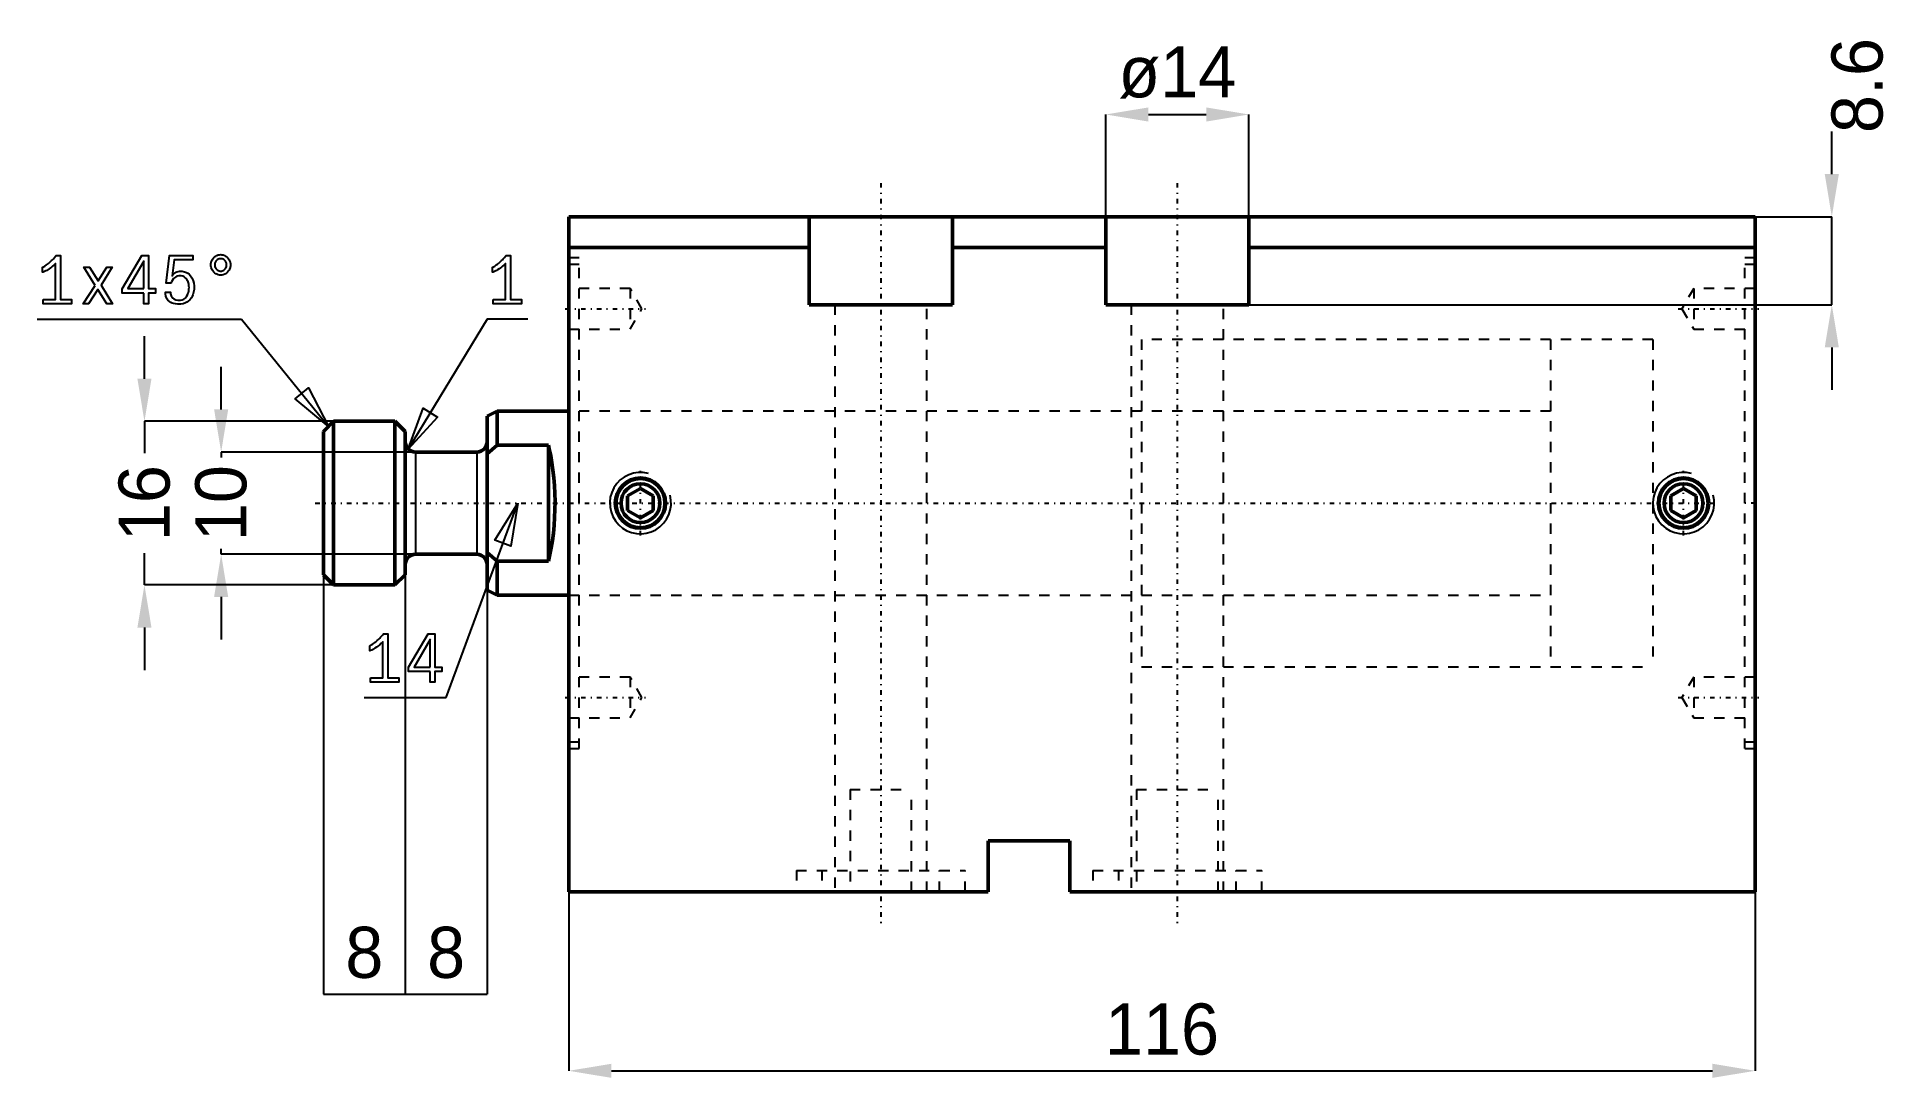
# Model space of a CAD drawing. Header units: millimetres. Extents: x -52 to 129, y -56 to 46.
import ezdxf

# ---------------------------------------------------------------- set-up
doc = ezdxf.new("R2010")
doc.units = ezdxf.units.MM
doc.linetypes.add('Center', pattern=[1.5, 0.45, -0.5, 0.05, -0.5])
doc.linetypes.add('Dashed', pattern=[2, 1, -1])
for name, color, linetype, lineweight in [('2d ConnectionPoints', 7, 'Continuous', 50), ('AM_0', 7, 'Continuous', 50), ('AM_4', 3, 'Continuous', 25), ('AM_5', 3, 'Continuous', 25), ('AM_7', 7, 'Center', 25), ('AM_9', 6, 'Dashed', 25)]:
    doc.layers.add(name, color=color, linetype=linetype, lineweight=lineweight)
doc.dimstyles.new('ISO-25', dxfattribs={"dimtxt": 2.5, "dimasz": 2.5, "dimexe": 1.25, "dimexo": 0.625, "dimtad": 1, "dimtxsty": 'Standard', "dimcen": 2.5, "dimadec": 0, "dimazin": 0, "dimtfac": 1, "dimtmove": 0, "dimatfit": 3, "dimfxl": 0, "dimarcsym": 0})

# ---------------------------------------------------------------- blocks, each defined once
blk = doc.blocks.new('1_JECX_MF_TLA_32_40_0_rod__0_in_JECX_MF_160_J_TLA_32_40_0__2')
at = {"layer": 'AM_0'}
for p, q in [((-23, 8), (-24, 7)), ((-23, 8), (-23, -8)), ((-17, 8), (-23, 8)), ((-16, 7), (-17, 8)), ((-17, 8), (-17, -8)), ((-7, 9), (-8, 8.5)), ((-8, 8.5), (-8, -8.5)), ((0, 9), (-7, 9)), ((-7, 9), (-7, 5.66)), ((-24, 7), (-24, -7)), ((-16, 7), (-16, -7)), ((-7, 5.66), (-8, 4.82)), ((-2, 5.66), (-7, 5.66)), ((-2, 5.66), (-2, -5.66)), ((-9, 5), (-15, 5)), ((-15, -5), (-9, -5)), ((-24, -7), (-23, -8)), ((-17, -8), (-16, -7)), ((-7, -5.66), (-2, -5.66)), ((-7, -5.66), (-7, -9)), ((-23, -8), (-17, -8)), ((-8, -8.5), (-7, -9)), ((-7, -9), (0, -9))]:
    blk.add_line(p, q, dxfattribs=at)
for points in [[(-2, -5.66), (-1.85, -5.03), (-1.72, -4.36), (-1.6, -3.65), (-1.51, -2.92), (-1.44, -2.17), (-1.39, -1.4), (-1.36, -0.62), (-1.35, 0.17), (-1.37, 0.95), (-1.4, 1.73), (-1.46, 2.49), (-1.55, 3.23), (-1.65, 3.95), (-1.77, 4.64), (-1.91, 5.3), (-2, 5.66)], [(-8, -4.82), (-7.99, -4.83), (-7, -5.66)]]:
    blk.add_lwpolyline(points, dxfattribs=at)
for centre, start, end in [((-15, 6), 180, 270), ((-9, 6), 270, 0), ((-15, -6), 90, 180), ((-9, -6), 360, 90)]:
    blk.add_arc(centre, 1, start, end, dxfattribs=at)
at = {"layer": 'AM_4'}
for p, q in [((-15, 5), (-15, -5)), ((-9, 5), (-9, -5))]:
    blk.add_line(p, q, dxfattribs=at)
at = {"layer": 'AM_7'}
blk.add_line((-24.8, 0), (112.15, 0), dxfattribs=at)
at = {"layer": 'AM_9'}
for p, q in [((106, 16), (96, 16)), ((96, 16), (96, -16)), ((106, 16), (106, -16)), ((96, 9), (0, 9)), ((0, -9), (96, -9)), ((96, -16), (106, -16))]:
    blk.add_line(p, q, dxfattribs=at)
blk = doc.blocks.new('2_JECX_MF_EXLA_32_40_0_body__0_in_JECX_MF_160_J_TLA_32_40_0__2')
at = {"layer": 'AM_0'}
for p, q in [((116, 28), (0, 28)), ((0, -38), (0, 28)), ((23.5, 28), (23.5, 19.4)), ((37.5, 19.4), (37.5, 28)), ((52.5, 28), (52.5, 19.4)), ((66.5, 19.4), (66.5, 28)), ((116, -38), (116, 28)), ((23.5, 25), (0, 25)), ((52.5, 25), (37.5, 25)), ((116, 25), (66.5, 25)), ((23.5, 19.4), (37.5, 19.4)), ((52.5, 19.4), (66.5, 19.4)), ((7, 1.44), (5.75, 0.72)), ((5.75, 0.72), (5.75, -0.72)), ((8.25, 0.72), (7, 1.44)), ((8.25, -0.72), (8.25, 0.72)), ((109, 1.44), (107.75, 0.72)), ((107.75, 0.72), (107.75, -0.72)), ((110.25, 0.72), (109, 1.44)), ((110.25, -0.72), (110.25, 0.72)), ((5.75, -0.72), (7, -1.44)), ((7, -1.44), (8.25, -0.72)), ((107.75, -0.72), (109, -1.44)), ((109, -1.44), (110.25, -0.72)), ((41, -33), (41, -38)), ((49, -33), (41, -33)), ((49, -38), (49, -33)), ((41, -38), (0, -38)), ((116, -38), (49, -38))]:
    blk.add_line(p, q, dxfattribs=at)
for centre, radius in [((7, 0), 2.46), ((7, 0), 2.4), ((7, 0), 1.9), ((109, 0), 2.46), ((109, 0), 2.4), ((109, 0), 1.9)]:
    blk.add_circle(centre, radius, dxfattribs=at)
at = {"layer": 'AM_5'}
for centre in [(7, 0), (109, 0)]:
    blk.add_arc(centre, 3, 75, 15, dxfattribs=at)
at = {"layer": 'AM_7'}
for p, q in [((30.5, 31.3), (30.5, -41.3)), ((59.5, 31.3), (59.5, -41.3)), ((-0.36, 19), (7.51, 19)), ((108.49, 19), (116.36, 19)), ((7, -3.15), (7, 3.15)), ((109, -3.15), (109, 3.15)), ((116.05, 0), (114.95, 0)), ((-0.36, -19), (7.51, -19)), ((108.49, -19), (116.36, -19))]:
    blk.add_line(p, q, dxfattribs=at)
at = {"layer": 'AM_9'}
for p, q in [((1, 24), (0, 24)), ((1, -24), (1, 24)), ((115, -24), (115, 24)), ((116, 24), (115, 24)), ((1, 23.34), (0, 23.34)), ((116, 23.34), (115, 23.34)), ((6, 21), (0, 21)), ((7.15, 19), (6, 21)), ((6, 21), (6, 17)), ((110, 21), (108.85, 19)), ((116, 21), (110, 21)), ((110, 21), (110, 17)), ((6, 17), (7.15, 19)), ((26, 19.4), (26, -38)), ((35, -38), (35, 19.4)), ((55, 19.4), (55, -38)), ((64, -38), (64, 19.4)), ((108.85, 19), (110, 17)), ((0, 17), (6, 17)), ((110, 17), (116, 17)), ((106, 16), (56, 16)), ((56, 16), (56, -16)), ((106, 16), (106, -16)), ((56, 9), (0, 9)), ((0, -9), (56, -9)), ((56, -16), (106, -16)), ((6, -17), (0, -17)), ((7.15, -19), (6, -17)), ((6, -17), (6, -21)), ((110, -17), (108.85, -19)), ((116, -17), (110, -17)), ((110, -17), (110, -21)), ((6, -21), (7.15, -19)), ((108.85, -19), (110, -21)), ((0, -21), (6, -21)), ((110, -21), (116, -21)), ((0, -23.34), (1, -23.34)), ((115, -23.34), (116, -23.34)), ((0, -24), (1, -24)), ((115, -24), (116, -24)), ((27.5, -28), (33.5, -28)), ((27.5, -28), (27.5, -38)), ((33.5, -38), (33.5, -28)), ((55.5, -28), (63.5, -28)), ((55.5, -28), (55.5, -38)), ((63.5, -38), (63.5, -28)), ((22.25, -35.9), (38.75, -35.9)), ((22.25, -35.9), (22.25, -38)), ((24.75, -35.9), (24.75, -38)), ((36.25, -38), (36.25, -35.9)), ((38.75, -38), (38.75, -35.9)), ((51.25, -35.9), (67.75, -35.9)), ((51.25, -35.9), (51.25, -38)), ((53.75, -35.9), (53.75, -38)), ((65.25, -38), (65.25, -35.9)), ((67.75, -38), (67.75, -35.9))]:
    blk.add_line(p, q, dxfattribs=at)
blk = doc.blocks.new('*D3')
at = {"layer": 'AM_5', "color": 0, "lineweight": -2}
for p, q in [((52.5, 28), (52.5, 38)), ((56.67, 38), (62.33, 38)), ((66.5, 28), (66.5, 38))]:
    blk.add_line(p, q, dxfattribs=at)
at = {"layer": 'AM_5', "color": 0}
for points in [[(56.67, 38.69), (56.67, 37.31), (52.5, 38)], [(62.33, 37.31), (62.33, 38.69), (66.5, 38)]]:
    blk.add_solid(points, dxfattribs=at)
at = {"layer": 'Defpoints', "color": 0}
for p in [(66.5, 38), (52.5, 28), (66.5, 28)]:
    blk.add_point(p, dxfattribs=at)
at = {"layer": 'AM_5', "color": 0, "insert": (59.5, 42.11), "char_height": 5, "attachment_point": 5}
blk.add_mtext('ø14', dxfattribs=at)
blk = doc.blocks.new('*D4')
at = {"layer": 'AM_5', "color": 0, "lineweight": -2}
for p, q in [((123.5, 32.17), (123.5, 36.33)), ((66.5, 28), (123.5, 28)), ((123.5, 19.4), (123.5, 28)), ((66.5, 19.4), (123.5, 19.4)), ((123.5, 15.23), (123.5, 11.07))]:
    blk.add_line(p, q, dxfattribs=at)
at = {"layer": 'AM_5', "color": 0}
for points in [[(122.81, 32.17), (124.19, 32.17), (123.5, 28)], [(124.19, 15.23), (122.81, 15.23), (123.5, 19.4)]]:
    blk.add_solid(points, dxfattribs=at)
at = {"layer": 'Defpoints', "color": 0}
for p in [(66.5, 28), (123.5, 28), (66.5, 19.4)]:
    blk.add_point(p, dxfattribs=at)
at = {"layer": 'AM_5', "color": 0, "insert": (126, 40.83), "char_height": 5, "attachment_point": 5, "rotation": 90}
blk.add_mtext('8.6', dxfattribs=at)
blk = doc.blocks.new('*D5')
at = {"layer": 'AM_5', "color": 0, "lineweight": -2}
for p, q in [((0, -38), (0, -55.5)), ((116, -38), (116, -55.5)), ((4.17, -55.5), (111.83, -55.5))]:
    blk.add_line(p, q, dxfattribs=at)
at = {"layer": 'AM_5', "color": 0}
for points in [[(4.17, -54.81), (4.17, -56.19), (0, -55.5)], [(111.83, -56.19), (111.83, -54.81), (116, -55.5)]]:
    blk.add_solid(points, dxfattribs=at)
at = {"layer": 'Defpoints', "color": 0}
for p in [(0, -38), (116, -38), (116, -55.5)]:
    blk.add_point(p, dxfattribs=at)
at = {"layer": 'AM_5', "color": 0, "insert": (58, -51.45), "char_height": 5, "attachment_point": 5}
blk.add_mtext('116', dxfattribs=at)
blk = doc.blocks.new('*D6')
at = {"layer": 'AM_5', "color": 0, "lineweight": -2}
for p, q in [((-16, -7), (-16, -48)), ((-8, -6), (-8, -48)), ((-16, -48), (-8, -48))]:
    blk.add_line(p, q, dxfattribs=at)
at = {"layer": 'Defpoints', "color": 0}
for p in [(-16, -7), (-8, -6), (-8, -48)]:
    blk.add_point(p, dxfattribs=at)
at = {"layer": 'AM_5', "color": 0, "insert": (-12, -43.95), "char_height": 5, "attachment_point": 5}
blk.add_mtext('8', dxfattribs=at)
blk = doc.blocks.new('*D7')
at = {"layer": 'AM_5', "color": 0, "lineweight": -2}
for p, q in [((-24, -7), (-24, -48)), ((-16, -7), (-16, -48)), ((-24, -48), (-16, -48))]:
    blk.add_line(p, q, dxfattribs=at)
at = {"layer": 'Defpoints', "color": 0}
for p in [(-24, -7), (-16, -7), (-16, -48)]:
    blk.add_point(p, dxfattribs=at)
at = {"layer": 'AM_5', "color": 0, "insert": (-20, -43.95), "char_height": 5, "attachment_point": 5}
blk.add_mtext('8', dxfattribs=at)
blk = doc.blocks.new('*D8')
at = {"layer": 'AM_5', "color": 0, "lineweight": -2}
for p, q in [((-41.5, 12.17), (-41.5, 16.33)), ((-23, 8), (-41.5, 8)), ((-41.5, 8), (-41.5, 4.88)), ((-41.5, -8), (-41.5, -4.88)), ((-23, -8), (-41.5, -8)), ((-41.5, -12.17), (-41.5, -16.33))]:
    blk.add_line(p, q, dxfattribs=at)
at = {"layer": 'AM_5', "color": 0}
for points in [[(-42.19, 12.17), (-40.81, 12.17), (-41.5, 8)], [(-40.81, -12.17), (-42.19, -12.17), (-41.5, -8)]]:
    blk.add_solid(points, dxfattribs=at)
at = {"layer": 'Defpoints', "color": 0}
for p in [(-41.5, 8), (-23, 8), (-23, -8)]:
    blk.add_point(p, dxfattribs=at)
at = {"layer": 'AM_5', "color": 0, "insert": (-41.5, 0), "char_height": 5, "attachment_point": 5, "rotation": 90}
blk.add_mtext('16', dxfattribs=at)
blk = doc.blocks.new('*D9')
at = {"layer": 'AM_5', "color": 0, "lineweight": -2}
for p, q in [((-34, 9.17), (-34, 13.33)), ((-15, 5), (-34, 5)), ((-34, 5), (-34, 4.47)), ((-34, -5), (-34, -4.47)), ((-15, -5), (-34, -5)), ((-34, -9.17), (-34, -13.33))]:
    blk.add_line(p, q, dxfattribs=at)
at = {"layer": 'AM_5', "color": 0}
for points in [[(-34.69, 9.17), (-33.31, 9.17), (-34, 5)], [(-33.31, -9.17), (-34.69, -9.17), (-34, -5)]]:
    blk.add_solid(points, dxfattribs=at)
at = {"layer": 'Defpoints', "color": 0}
for p in [(-34, 5), (-15, 5), (-15, -5)]:
    blk.add_point(p, dxfattribs=at)
at = {"layer": 'AM_5', "color": 0, "insert": (-34, 0), "char_height": 5, "attachment_point": 5, "rotation": 90}
blk.add_mtext('10', dxfattribs=at)

msp = doc.modelspace()

# ---------------------------------------------------------------- linework, layer by layer
at = {"layer": '2d ConnectionPoints'}
msp.add_point((0, 0), dxfattribs=at)
at = {"layer": 'AM_5'}
for p, q in [((-52, 18), (-32, 18)), ((-32, 18), (-23.5, 7.5)), ((-8, 18), (-15.707, 5.293)), ((-4, 18), (-8, 18)), ((-12, -19), (-5, 0)), ((-20, -19), (-12, -19))]:
    msp.add_line(p, q, dxfattribs=at)
for points in [[(-51.392, 19.916), (-50.196, 19.916), (-50.196, 23.433), (-50.196, 23.433), (-50.261, 23.368), (-50.369, 23.267), (-50.369, 23.267), (-50.493, 23.161), (-50.583, 23.088), (-50.583, 23.088), (-50.677, 23.015), (-50.819, 22.913), (-50.819, 22.913), (-50.962, 22.817), (-51.057, 22.756), (-51.057, 22.756), (-51.151, 22.702), (-51.281, 22.636), (-51.281, 22.636), (-51.399, 22.589), (-51.47, 22.568), (-51.47, 23.062), (-51.47, 23.062), (-51.381, 23.104), (-51.242, 23.184), (-51.242, 23.184), (-51.094, 23.285), (-50.991, 23.363), (-50.991, 23.363), (-50.887, 23.446), (-50.737, 23.576), (-50.737, 23.576), (-50.592, 23.711), (-50.498, 23.803), (-50.498, 23.803), (-50.41, 23.894), (-50.291, 24.022), (-50.291, 24.022), (-50.19, 24.14), (-50.131, 24.212), (-49.715, 24.212), (-49.715, 19.916), (-48.63, 19.916), (-48.63, 19.5), (-51.392, 19.5), (-51.392, 19.916)], [(-41.575, 20.54), (-43.681, 20.54), (-43.681, 20.962), (-41.764, 24.212), (-41.12, 24.212), (-41.12, 20.979), (-40.419, 20.979), (-40.419, 20.54), (-41.12, 20.54), (-41.12, 19.5), (-41.575, 19.5), (-41.575, 20.54)], [(-41.569, 20.979), (-41.569, 23.666), (-43.123, 20.979), (-41.569, 20.979)], [(-38.118, 19.442), (-38.118, 19.442), (-38.265, 19.447), (-38.474, 19.473), (-38.474, 19.473), (-38.67, 19.522), (-38.794, 19.567), (-38.794, 19.567), (-38.91, 19.622), (-39.066, 19.726), (-39.066, 19.726), (-39.2, 19.855), (-39.277, 19.955), (-39.277, 19.955), (-39.342, 20.066), (-39.412, 20.252), (-39.412, 20.252), (-39.45, 20.464), (-39.457, 20.618), (-38.95, 20.618), (-38.95, 20.618), (-38.941, 20.472), (-38.891, 20.282), (-38.891, 20.282), (-38.799, 20.125), (-38.715, 20.04), (-38.715, 20.04), (-38.615, 19.969), (-38.443, 19.893), (-38.443, 19.893), (-38.245, 19.852), (-38.099, 19.845), (-38.099, 19.845), (-37.973, 19.851), (-37.801, 19.888), (-37.801, 19.888), (-37.649, 19.955), (-37.559, 20.017), (-37.559, 20.017), (-37.478, 20.09), (-37.373, 20.216), (-37.373, 20.216), (-37.289, 20.361), (-37.244, 20.468), (-37.244, 20.468), (-37.208, 20.582), (-37.168, 20.761), (-37.168, 20.761), (-37.147, 20.949), (-37.143, 21.079), (-37.143, 21.079), (-37.147, 21.199), (-37.168, 21.372), (-37.168, 21.372), (-37.206, 21.539), (-37.241, 21.647), (-37.241, 21.647), (-37.284, 21.748), (-37.363, 21.886), (-37.363, 21.886), (-37.461, 22.005), (-37.536, 22.074), (-37.536, 22.074), (-37.62, 22.133), (-37.758, 22.196), (-37.758, 22.196), (-37.914, 22.23), (-38.027, 22.236), (-38.027, 22.236), (-38.148, 22.229), (-38.318, 22.187), (-38.318, 22.187), (-38.475, 22.11), (-38.573, 22.038), (-38.573, 22.038), (-38.662, 21.953), (-38.772, 21.803), (-38.772, 21.803), (-38.853, 21.627), (-38.892, 21.495), (-39.386, 21.495), (-39.048, 24.226), (-36.753, 24.226), (-36.753, 23.803), (-38.586, 23.803), (-38.794, 22.24), (-38.794, 22.24), (-38.725, 22.324), (-38.618, 22.434), (-38.618, 22.434), (-38.505, 22.524), (-38.427, 22.573), (-38.427, 22.573), (-38.345, 22.613), (-38.212, 22.657), (-38.212, 22.657), (-38.066, 22.681), (-37.962, 22.685), (-37.962, 22.685), (-37.803, 22.676), (-37.58, 22.631), (-37.58, 22.631), (-37.378, 22.548), (-37.254, 22.471), (-37.254, 22.471), (-37.14, 22.379), (-36.99, 22.217), (-36.99, 22.217), (-36.867, 22.029), (-36.799, 21.887), (-36.799, 21.887), (-36.743, 21.736), (-36.682, 21.498), (-36.682, 21.498), (-36.649, 21.244), (-36.643, 21.067), (-36.643, 21.067), (-36.65, 20.88), (-36.689, 20.616), (-36.689, 20.616), (-36.761, 20.372), (-36.828, 20.22), (-36.828, 20.22), (-36.908, 20.079), (-37.051, 19.892), (-37.051, 19.892), (-37.22, 19.735), (-37.348, 19.646), (-37.348, 19.646), (-37.486, 19.573), (-37.708, 19.493), (-37.708, 19.493), (-37.948, 19.45), (-38.118, 19.442)], [(-34.044, 22.295), (-34.044, 22.295), (-34.146, 22.3), (-34.294, 22.329), (-34.294, 22.329), (-34.435, 22.381), (-34.525, 22.43), (-34.525, 22.43), (-34.609, 22.488), (-34.723, 22.589), (-34.723, 22.589), (-34.82, 22.707), (-34.876, 22.796), (-34.876, 22.796), (-34.922, 22.889), (-34.973, 23.036), (-34.973, 23.036), (-35, 23.19), (-35.005, 23.296), (-35.005, 23.296), (-35, 23.402), (-34.973, 23.556), (-34.973, 23.556), (-34.922, 23.703), (-34.876, 23.797), (-34.876, 23.797), (-34.82, 23.885), (-34.723, 24.003), (-34.723, 24.003), (-34.609, 24.104), (-34.525, 24.162), (-34.525, 24.162), (-34.435, 24.211), (-34.294, 24.263), (-34.294, 24.263), (-34.146, 24.292), (-34.044, 24.297), (-34.044, 24.297), (-33.941, 24.292), (-33.794, 24.263), (-33.794, 24.263), (-33.654, 24.211), (-33.564, 24.162), (-33.564, 24.162), (-33.48, 24.104), (-33.367, 24.004), (-33.367, 24.004), (-33.271, 23.886), (-33.216, 23.798), (-33.216, 23.798), (-33.17, 23.705), (-33.12, 23.558), (-33.12, 23.558), (-33.093, 23.403), (-33.088, 23.296), (-33.088, 23.296), (-33.093, 23.189), (-33.12, 23.034), (-33.12, 23.034), (-33.17, 22.887), (-33.216, 22.794), (-33.216, 22.794), (-33.271, 22.706), (-33.367, 22.588), (-33.367, 22.588), (-33.48, 22.488), (-33.564, 22.43), (-33.564, 22.43), (-33.654, 22.381), (-33.794, 22.329), (-33.794, 22.329), (-33.941, 22.3), (-34.044, 22.295)], [(-34.044, 22.692), (-34.044, 22.692), (-33.982, 22.695), (-33.893, 22.712), (-33.893, 22.712), (-33.808, 22.744), (-33.754, 22.773), (-33.754, 22.773), (-33.703, 22.808), (-33.635, 22.869), (-33.635, 22.869), (-33.576, 22.94), (-33.543, 22.994), (-33.543, 22.994), (-33.515, 23.051), (-33.484, 23.139), (-33.484, 23.139), (-33.468, 23.232), (-33.465, 23.296), (-33.465, 23.296), (-33.468, 23.36), (-33.484, 23.453), (-33.484, 23.453), (-33.515, 23.541), (-33.543, 23.598), (-33.543, 23.598), (-33.576, 23.652), (-33.635, 23.723), (-33.635, 23.723), (-33.703, 23.784), (-33.754, 23.819), (-33.754, 23.819), (-33.808, 23.849), (-33.893, 23.88), (-33.893, 23.88), (-33.982, 23.897), (-34.044, 23.901), (-34.044, 23.901), (-34.105, 23.897), (-34.194, 23.88), (-34.194, 23.88), (-34.28, 23.849), (-34.334, 23.819), (-34.334, 23.819), (-34.386, 23.784), (-34.455, 23.723), (-34.455, 23.723), (-34.515, 23.652), (-34.549, 23.598), (-34.549, 23.598), (-34.578, 23.541), (-34.609, 23.453), (-34.609, 23.453), (-34.625, 23.36), (-34.629, 23.296), (-34.629, 23.296), (-34.625, 23.232), (-34.609, 23.139), (-34.609, 23.139), (-34.578, 23.051), (-34.549, 22.994), (-34.549, 22.994), (-34.515, 22.94), (-34.455, 22.869), (-34.455, 22.869), (-34.386, 22.808), (-34.334, 22.773), (-34.334, 22.773), (-34.28, 22.744), (-34.194, 22.712), (-34.194, 22.712), (-34.105, 22.695), (-34.044, 22.692)], [(-7.392, 19.916), (-6.196, 19.916), (-6.196, 23.433), (-6.196, 23.433), (-6.261, 23.368), (-6.369, 23.267), (-6.369, 23.267), (-6.493, 23.161), (-6.583, 23.088), (-6.583, 23.088), (-6.677, 23.015), (-6.819, 22.913), (-6.819, 22.913), (-6.962, 22.817), (-7.058, 22.756), (-7.058, 22.756), (-7.151, 22.702), (-7.281, 22.636), (-7.281, 22.636), (-7.399, 22.589), (-7.47, 22.568), (-7.47, 23.062), (-7.47, 23.062), (-7.381, 23.104), (-7.242, 23.184), (-7.242, 23.184), (-7.094, 23.285), (-6.991, 23.363), (-6.991, 23.363), (-6.887, 23.446), (-6.737, 23.576), (-6.737, 23.576), (-6.592, 23.711), (-6.498, 23.803), (-6.498, 23.803), (-6.41, 23.894), (-6.291, 24.022), (-6.291, 24.022), (-6.19, 24.14), (-6.131, 24.212), (-5.715, 24.212), (-5.715, 19.916), (-4.63, 19.916), (-4.63, 19.5), (-7.392, 19.5), (-7.392, 19.916)], [(-46.33, 21.284), (-47.428, 23.075), (-46.859, 23.075), (-46.04, 21.72), (-45.179, 23.075), (-44.662, 23.075), (-45.748, 21.326), (-44.61, 19.5), (-45.185, 19.5), (-46.05, 20.904), (-46.963, 19.5), (-47.49, 19.5), (-46.33, 21.284)], [(-23.5, 7.5), (-26.769, 10.214), (-25.474, 11.263), (-23.5, 7.5)], [(-15.707, 5.293), (-14.259, 9.288), (-12.834, 8.423), (-15.707, 5.293)], [(-5, 0), (-5.658, -4.198), (-7.222, -3.622), (-5, 0)], [(-19.392, -17.084), (-18.196, -17.084), (-18.196, -13.568), (-18.196, -13.568), (-18.261, -13.632), (-18.369, -13.733), (-18.369, -13.733), (-18.493, -13.839), (-18.583, -13.912), (-18.583, -13.912), (-18.677, -13.985), (-18.819, -14.088), (-18.819, -14.088), (-18.962, -14.183), (-19.058, -14.243), (-19.058, -14.243), (-19.151, -14.298), (-19.281, -14.364), (-19.281, -14.364), (-19.399, -14.411), (-19.47, -14.432), (-19.47, -13.938), (-19.47, -13.938), (-19.381, -13.896), (-19.242, -13.816), (-19.242, -13.816), (-19.094, -13.715), (-18.991, -13.637), (-18.991, -13.637), (-18.887, -13.554), (-18.737, -13.424), (-18.737, -13.424), (-18.592, -13.289), (-18.498, -13.197), (-18.498, -13.197), (-18.41, -13.106), (-18.291, -12.978), (-18.291, -12.978), (-18.19, -12.86), (-18.131, -12.787), (-17.715, -12.787), (-17.715, -17.084), (-16.63, -17.084), (-16.63, -17.5), (-19.392, -17.5), (-19.392, -17.084)], [(-13.575, -16.46), (-15.681, -16.46), (-15.681, -16.038), (-13.764, -12.787), (-13.12, -12.787), (-13.12, -16.021), (-12.418, -16.021), (-12.418, -16.46), (-13.12, -16.46), (-13.12, -17.5), (-13.575, -17.5), (-13.575, -16.46)], [(-13.569, -16.021), (-13.569, -13.334), (-15.123, -16.021), (-13.569, -16.021)]]:
    msp.add_lwpolyline(points, dxfattribs=at)

# ---------------------------------------------------------------- block references
for name in ['2_JECX_MF_EXLA_32_40_0_body__0_in_JECX_MF_160_J_TLA_32_40_0__2', '1_JECX_MF_TLA_32_40_0_rod__0_in_JECX_MF_160_J_TLA_32_40_0__2']:
    msp.add_blockref(name, (0, 0))

# ---------------------------------------------------------------- dimensions: what is measured, and where the dimension line sits
for base, p1, p2, text, override, picture, middle in [((66.5, 38), (52.5, 28), (66.5, 28), 'ø14', {"dimtxt": 5, "dimasz": 4.166667, "dimexe": 0, "dimexo": 0, "dimgap": 1.5}, '*D3', (59.5, 38)), ((-16, -48), (-24, -7), (-16, -7), '8', {"dimtxt": 5, "dimasz": 0, "dimexe": 0, "dimexo": 0, "dimgap": 1.5}, '*D7', (-20, -48)), ((-8, -48), (-16, -7), (-8, -6), '8', {"dimtxt": 5, "dimasz": 0, "dimexe": 0, "dimexo": 0, "dimgap": 1.5}, '*D6', (-12, -48)), ((116, -55.5), (0, -38), (116, -38), '116', {"dimtxt": 5, "dimasz": 4.166667, "dimexe": 0, "dimexo": 0, "dimgap": 1.5}, '*D5', (58, -55.5))]:
    dim = msp.add_linear_dim(base=base, p1=p1, p2=p2, text=text, dimstyle='ISO-25', override=override, dxfattribs=at)
    dim.commit()
    dim.dimension.update_dxf_attribs({"geometry": picture, "text_midpoint": middle, "dimtype": 160})
for base, p1, p2, text, picture, middle in [((123.5, 28), (66.5, 19.4), (66.5, 28), '8.6', '*D4', (126, 40.833)), ((-41.5, 8), (-23, -8), (-23, 8), '16', '*D8', (-41.5, 0)), ((-34, 5), (-15, -5), (-15, 5), '10', '*D9', (-34, 0))]:
    dim = msp.add_linear_dim(base=base, p1=p1, p2=p2, angle=90, text=text, dimstyle='ISO-25', override={"dimtxt": 5, "dimasz": 4.166667, "dimexe": 0, "dimexo": 0, "dimgap": 1.5}, dxfattribs=at)
    dim.commit()
    dim.dimension.update_dxf_attribs({"geometry": picture, "text_midpoint": middle, "dimtype": 160, "text_rotation": 90})

doc.saveas('drawing.dxf')
